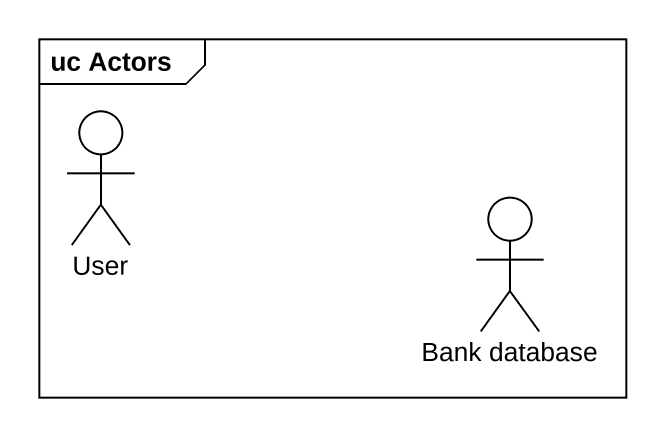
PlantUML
@startuml
mainframe uc Actors
actor User
actor "Bank database" as Bank_database
@enduml
